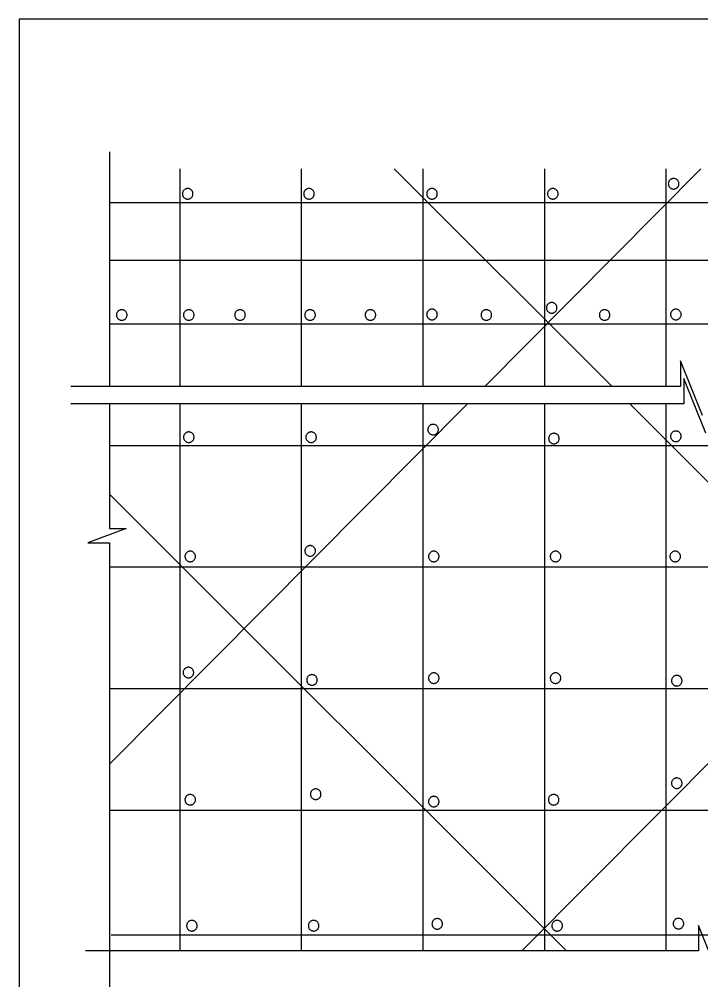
# Model space of a CAD drawing. Header units: metres. Extents: x 0 to 420, y 0 to 297.
# Drawn here: x 0 to 140.5, y 99.2 to 297 of the extents above; entities that cross this region are included whole.
import ezdxf

# ---------------------------------------------------------------- set-up
doc = ezdxf.new("R2010")
doc.units = ezdxf.units.M

msp = doc.modelspace()

# ---------------------------------------------------------------- linework, layer by layer
for p, q in [((420, 297), (0, 297)), ((0, 297), (0, 0)), ((18.59, 269.69), (18.59, 221.46)), ((33.04, 266.22), (33.04, 221.46)), ((58.05, 266.22), (58.05, 221.46)), ((122, 221.46), (77.19, 266.22)), ((83.06, 266.22), (83.06, 221.46)), ((95.82, 221.46), (140.3, 266.22)), ((108.07, 266.22), (108.07, 221.46)), ((133.08, 266.22), (133.08, 221.46)), ((18.59, 259.31), (242.05, 259.31)), ((18.59, 247.44), (242.05, 247.44)), ((18.59, 234.3), (242.05, 234.3)), ((136.08, 226.69), (136.08, 221.46)), ((140.63, 215.45), (136.08, 226.69)), ((141.32, 211.83), (136.76, 223.07)), ((136.76, 223.07), (136.76, 217.83)), ((136.08, 221.46), (10.63, 221.46)), ((136.76, 217.83), (10.63, 217.83)), ((18.59, 143.73), (92.22, 217.83)), ((18.59, 217.83), (18.59, 192.21)), ((33.04, 217.83), (33.04, 105.3)), ((58.05, 217.83), (58.05, 105.3)), ((83.06, 217.83), (83.06, 105.3)), ((108.07, 217.83), (108.07, 105.3)), ((238.46, 105.11), (125.63, 217.83)), ((133.08, 217.83), (133.08, 105.3)), ((103.43, 105.3), (215.04, 217.63)), ((18.59, 209.3), (242.05, 209.3)), ((112.66, 105.3), (18.59, 199.28)), ((22.01, 192.21), (14.13, 189.25)), ((18.59, 192.21), (22.01, 192.21)), ((14.13, 189.25), (18.59, 189.25)), ((18.59, 189.25), (18.59, 96.09)), ((18.59, 184.29), (242.05, 184.29)), ((18.59, 159.28), (242.05, 159.28)), ((18.59, 134.27), (242.05, 134.27)), ((144.32, 99.3), (139.76, 110.54)), ((139.76, 110.54), (139.76, 105.3)), ((18.94, 108.63), (242.39, 108.63)), ((139.76, 105.3), (13.63, 105.3))]:
    msp.add_line(p, q)
for points in [[(135.76, 263.15), (135.75, 263.25), (135.74, 263.36), (135.71, 263.46), (135.68, 263.56), (135.63, 263.66), (135.58, 263.75), (135.51, 263.84), (135.44, 263.91), (135.36, 263.99), (135.28, 264.05), (135.19, 264.1), (135.09, 264.15), (134.99, 264.19), (134.88, 264.21), (134.78, 264.23), (134.67, 264.23), (134.57, 264.23), (134.46, 264.21), (134.36, 264.19), (134.26, 264.15), (134.16, 264.1), (134.07, 264.05), (133.98, 263.99), (133.9, 263.91), (133.83, 263.84), (133.77, 263.75), (133.71, 263.66), (133.67, 263.56), (133.63, 263.46), (133.61, 263.36), (133.59, 263.25), (133.58, 263.15), (133.59, 263.04), (133.61, 262.93), (133.63, 262.83), (133.67, 262.73), (133.71, 262.63), (133.77, 262.54), (133.83, 262.46), (133.9, 262.38), (133.98, 262.3), (134.07, 262.24), (134.16, 262.19), (134.26, 262.14), (134.36, 262.1), (134.46, 262.08), (134.57, 262.06), (134.67, 262.06), (134.78, 262.06), (134.88, 262.08), (134.99, 262.1), (135.09, 262.14), (135.19, 262.19), (135.28, 262.24), (135.36, 262.3), (135.44, 262.38), (135.51, 262.46), (135.58, 262.54), (135.63, 262.63), (135.68, 262.73), (135.71, 262.83), (135.74, 262.93), (135.75, 263.04), (135.76, 263.15)], [(35.76, 261.08), (35.75, 261.18), (35.74, 261.29), (35.71, 261.39), (35.68, 261.49), (35.63, 261.59), (35.57, 261.68), (35.51, 261.77), (35.44, 261.84), (35.36, 261.92), (35.27, 261.98), (35.18, 262.04), (35.09, 262.08), (34.99, 262.12), (34.88, 262.14), (34.78, 262.16), (34.67, 262.16), (34.56, 262.16), (34.46, 262.14), (34.35, 262.12), (34.25, 262.08), (34.16, 262.04), (34.07, 261.98), (33.98, 261.92), (33.9, 261.84), (33.83, 261.77), (33.77, 261.68), (33.71, 261.59), (33.67, 261.49), (33.63, 261.39), (33.6, 261.29), (33.59, 261.18), (33.58, 261.08), (33.59, 260.97), (33.6, 260.86), (33.63, 260.76), (33.67, 260.66), (33.71, 260.56), (33.77, 260.47), (33.83, 260.39), (33.9, 260.31), (33.98, 260.23), (34.07, 260.17), (34.16, 260.12), (34.25, 260.07), (34.35, 260.03), (34.46, 260.01), (34.56, 259.99), (34.67, 259.99), (34.78, 259.99), (34.88, 260.01), (34.99, 260.03), (35.09, 260.07), (35.18, 260.12), (35.27, 260.17), (35.36, 260.23), (35.44, 260.31), (35.51, 260.39), (35.57, 260.47), (35.63, 260.56), (35.68, 260.66), (35.71, 260.76), (35.74, 260.86), (35.75, 260.97), (35.76, 261.08)], [(60.72, 261.08), (60.71, 261.18), (60.69, 261.29), (60.67, 261.39), (60.63, 261.49), (60.59, 261.59), (60.53, 261.68), (60.47, 261.77), (60.4, 261.84), (60.32, 261.92), (60.23, 261.98), (60.14, 262.04), (60.04, 262.08), (59.94, 262.12), (59.84, 262.14), (59.73, 262.16), (59.63, 262.16), (59.52, 262.16), (59.42, 262.14), (59.31, 262.12), (59.21, 262.08), (59.12, 262.04), (59.02, 261.98), (58.94, 261.92), (58.86, 261.84), (58.79, 261.77), (58.72, 261.68), (58.67, 261.59), (58.62, 261.49), (58.59, 261.39), (58.56, 261.29), (58.55, 261.18), (58.54, 261.08), (58.55, 260.97), (58.56, 260.86), (58.59, 260.76), (58.62, 260.66), (58.67, 260.56), (58.72, 260.47), (58.79, 260.39), (58.86, 260.31), (58.94, 260.23), (59.02, 260.17), (59.12, 260.12), (59.21, 260.07), (59.31, 260.03), (59.42, 260.01), (59.52, 259.99), (59.63, 259.99), (59.73, 259.99), (59.84, 260.01), (59.94, 260.03), (60.04, 260.07), (60.14, 260.12), (60.23, 260.17), (60.32, 260.23), (60.4, 260.31), (60.47, 260.39), (60.53, 260.47), (60.59, 260.56), (60.63, 260.66), (60.67, 260.76), (60.69, 260.86), (60.71, 260.97), (60.72, 261.08)], [(86.04, 261.08), (86.03, 261.18), (86.02, 261.29), (85.99, 261.39), (85.95, 261.49), (85.91, 261.59), (85.85, 261.68), (85.79, 261.77), (85.72, 261.84), (85.64, 261.92), (85.55, 261.98), (85.46, 262.04), (85.37, 262.08), (85.27, 262.12), (85.16, 262.14), (85.06, 262.16), (84.95, 262.16), (84.84, 262.16), (84.74, 262.14), (84.63, 262.12), (84.53, 262.08), (84.44, 262.04), (84.35, 261.98), (84.26, 261.92), (84.18, 261.84), (84.11, 261.77), (84.05, 261.68), (83.99, 261.59), (83.94, 261.49), (83.91, 261.39), (83.88, 261.29), (83.87, 261.18), (83.86, 261.08), (83.87, 260.97), (83.88, 260.86), (83.91, 260.76), (83.94, 260.66), (83.99, 260.56), (84.05, 260.47), (84.11, 260.39), (84.18, 260.31), (84.26, 260.23), (84.35, 260.17), (84.44, 260.12), (84.53, 260.07), (84.63, 260.03), (84.74, 260.01), (84.84, 259.99), (84.95, 259.99), (85.06, 259.99), (85.16, 260.01), (85.27, 260.03), (85.37, 260.07), (85.46, 260.12), (85.55, 260.17), (85.64, 260.23), (85.72, 260.31), (85.79, 260.39), (85.85, 260.47), (85.91, 260.56), (85.95, 260.66), (85.99, 260.76), (86.02, 260.86), (86.03, 260.97), (86.04, 261.08)], [(110.9, 261.08), (110.89, 261.18), (110.88, 261.29), (110.85, 261.39), (110.82, 261.49), (110.77, 261.59), (110.72, 261.68), (110.65, 261.77), (110.58, 261.84), (110.5, 261.92), (110.42, 261.98), (110.32, 262.04), (110.23, 262.08), (110.13, 262.12), (110.02, 262.14), (109.92, 262.16), (109.81, 262.16), (109.7, 262.16), (109.6, 262.14), (109.5, 262.12), (109.39, 262.08), (109.3, 262.04), (109.21, 261.98), (109.12, 261.92), (109.04, 261.84), (108.97, 261.77), (108.91, 261.68), (108.85, 261.59), (108.81, 261.49), (108.77, 261.39), (108.74, 261.29), (108.73, 261.18), (108.72, 261.08), (108.73, 260.97), (108.74, 260.86), (108.77, 260.76), (108.81, 260.66), (108.85, 260.56), (108.91, 260.47), (108.97, 260.39), (109.04, 260.31), (109.12, 260.23), (109.21, 260.17), (109.3, 260.12), (109.39, 260.07), (109.5, 260.03), (109.6, 260.01), (109.7, 259.99), (109.81, 259.99), (109.92, 259.99), (110.02, 260.01), (110.13, 260.03), (110.23, 260.07), (110.32, 260.12), (110.42, 260.17), (110.5, 260.23), (110.58, 260.31), (110.65, 260.39), (110.72, 260.47), (110.77, 260.56), (110.82, 260.66), (110.85, 260.76), (110.88, 260.86), (110.89, 260.97), (110.9, 261.08)], [(110.67, 237.62), (110.66, 237.73), (110.65, 237.83), (110.62, 237.94), (110.59, 238.04), (110.54, 238.13), (110.49, 238.23), (110.42, 238.31), (110.35, 238.39), (110.27, 238.46), (110.19, 238.53), (110.09, 238.58), (110, 238.63), (109.9, 238.66), (109.79, 238.69), (109.69, 238.7), (109.58, 238.71), (109.47, 238.7), (109.37, 238.69), (109.27, 238.66), (109.16, 238.63), (109.07, 238.58), (108.98, 238.53), (108.89, 238.46), (108.81, 238.39), (108.74, 238.31), (108.68, 238.23), (108.62, 238.13), (108.58, 238.04), (108.54, 237.94), (108.51, 237.83), (108.5, 237.73), (108.49, 237.62), (108.5, 237.51), (108.51, 237.41), (108.54, 237.31), (108.58, 237.2), (108.62, 237.11), (108.68, 237.02), (108.74, 236.93), (108.81, 236.85), (108.89, 236.78), (108.98, 236.72), (109.07, 236.66), (109.16, 236.62), (109.27, 236.58), (109.37, 236.55), (109.47, 236.54), (109.58, 236.53), (109.69, 236.54), (109.79, 236.55), (109.9, 236.58), (110, 236.62), (110.09, 236.66), (110.19, 236.72), (110.27, 236.78), (110.35, 236.85), (110.42, 236.93), (110.49, 237.02), (110.54, 237.11), (110.59, 237.2), (110.62, 237.31), (110.65, 237.41), (110.66, 237.51), (110.67, 237.62)], [(22.18, 236.15), (22.18, 236.25), (22.16, 236.36), (22.14, 236.46), (22.1, 236.56), (22.05, 236.66), (22, 236.75), (21.94, 236.84), (21.86, 236.91), (21.79, 236.99), (21.7, 237.05), (21.61, 237.1), (21.51, 237.15), (21.41, 237.19), (21.31, 237.21), (21.2, 237.23), (21.1, 237.23), (20.99, 237.23), (20.88, 237.21), (20.78, 237.19), (20.68, 237.15), (20.58, 237.1), (20.49, 237.05), (20.41, 236.99), (20.33, 236.91), (20.25, 236.84), (20.19, 236.75), (20.14, 236.66), (20.09, 236.56), (20.05, 236.46), (20.03, 236.36), (20.01, 236.25), (20.01, 236.15), (20.01, 236.04), (20.03, 235.93), (20.05, 235.83), (20.09, 235.73), (20.14, 235.63), (20.19, 235.54), (20.25, 235.45), (20.33, 235.38), (20.41, 235.3), (20.49, 235.24), (20.58, 235.19), (20.68, 235.14), (20.78, 235.1), (20.88, 235.08), (20.99, 235.06), (21.1, 235.06), (21.2, 235.06), (21.31, 235.08), (21.41, 235.1), (21.51, 235.14), (21.61, 235.19), (21.7, 235.24), (21.79, 235.3), (21.86, 235.38), (21.94, 235.45), (22, 235.54), (22.05, 235.63), (22.1, 235.73), (22.14, 235.83), (22.16, 235.93), (22.18, 236.04), (22.18, 236.15)], [(35.98, 236.15), (35.98, 236.25), (35.96, 236.36), (35.94, 236.46), (35.9, 236.56), (35.85, 236.66), (35.8, 236.75), (35.74, 236.84), (35.66, 236.91), (35.59, 236.99), (35.5, 237.05), (35.41, 237.1), (35.31, 237.15), (35.21, 237.19), (35.11, 237.21), (35, 237.23), (34.9, 237.23), (34.79, 237.23), (34.68, 237.21), (34.58, 237.19), (34.48, 237.15), (34.38, 237.1), (34.29, 237.05), (34.21, 236.99), (34.13, 236.91), (34.05, 236.84), (33.99, 236.75), (33.94, 236.66), (33.89, 236.56), (33.85, 236.46), (33.83, 236.36), (33.81, 236.25), (33.81, 236.15), (33.81, 236.04), (33.83, 235.93), (33.85, 235.83), (33.89, 235.73), (33.94, 235.63), (33.99, 235.54), (34.05, 235.45), (34.13, 235.38), (34.21, 235.3), (34.29, 235.24), (34.38, 235.19), (34.48, 235.14), (34.58, 235.1), (34.68, 235.08), (34.79, 235.06), (34.9, 235.06), (35, 235.06), (35.11, 235.08), (35.21, 235.1), (35.31, 235.14), (35.41, 235.19), (35.5, 235.24), (35.59, 235.3), (35.66, 235.38), (35.74, 235.45), (35.8, 235.54), (35.85, 235.63), (35.9, 235.73), (35.94, 235.83), (35.96, 235.93), (35.98, 236.04), (35.98, 236.15)], [(46.53, 236.15), (46.53, 236.25), (46.51, 236.36), (46.48, 236.46), (46.45, 236.56), (46.4, 236.66), (46.35, 236.75), (46.28, 236.84), (46.21, 236.91), (46.13, 236.99), (46.05, 237.05), (45.96, 237.1), (45.86, 237.15), (45.76, 237.19), (45.66, 237.21), (45.55, 237.23), (45.44, 237.23), (45.34, 237.23), (45.23, 237.21), (45.13, 237.19), (45.03, 237.15), (44.93, 237.1), (44.84, 237.05), (44.75, 236.99), (44.67, 236.91), (44.6, 236.84), (44.54, 236.75), (44.48, 236.66), (44.44, 236.56), (44.4, 236.46), (44.38, 236.36), (44.36, 236.25), (44.36, 236.15), (44.36, 236.04), (44.38, 235.93), (44.4, 235.83), (44.44, 235.73), (44.48, 235.63), (44.54, 235.54), (44.6, 235.45), (44.67, 235.38), (44.75, 235.3), (44.84, 235.24), (44.93, 235.19), (45.03, 235.14), (45.13, 235.1), (45.23, 235.08), (45.34, 235.06), (45.44, 235.06), (45.55, 235.06), (45.66, 235.08), (45.76, 235.1), (45.86, 235.14), (45.96, 235.19), (46.05, 235.24), (46.13, 235.3), (46.21, 235.38), (46.28, 235.45), (46.35, 235.54), (46.4, 235.63), (46.45, 235.73), (46.48, 235.83), (46.51, 235.93), (46.53, 236.04), (46.53, 236.15)], [(60.94, 236.15), (60.94, 236.25), (60.92, 236.36), (60.89, 236.46), (60.86, 236.56), (60.81, 236.66), (60.76, 236.75), (60.69, 236.84), (60.62, 236.91), (60.54, 236.99), (60.46, 237.05), (60.37, 237.1), (60.27, 237.15), (60.17, 237.19), (60.07, 237.21), (59.96, 237.23), (59.85, 237.23), (59.75, 237.23), (59.64, 237.21), (59.54, 237.19), (59.44, 237.15), (59.34, 237.1), (59.25, 237.05), (59.16, 236.99), (59.08, 236.91), (59.01, 236.84), (58.95, 236.75), (58.89, 236.66), (58.85, 236.56), (58.81, 236.46), (58.79, 236.36), (58.77, 236.25), (58.77, 236.15), (58.77, 236.04), (58.79, 235.93), (58.81, 235.83), (58.85, 235.73), (58.89, 235.63), (58.95, 235.54), (59.01, 235.45), (59.08, 235.38), (59.16, 235.3), (59.25, 235.24), (59.34, 235.19), (59.44, 235.14), (59.54, 235.1), (59.64, 235.08), (59.75, 235.06), (59.85, 235.06), (59.96, 235.06), (60.07, 235.08), (60.17, 235.1), (60.27, 235.14), (60.37, 235.19), (60.46, 235.24), (60.54, 235.3), (60.62, 235.38), (60.69, 235.45), (60.76, 235.54), (60.81, 235.63), (60.86, 235.73), (60.89, 235.83), (60.92, 235.93), (60.94, 236.04), (60.94, 236.15)], [(73.36, 236.15), (73.36, 236.25), (73.34, 236.36), (73.32, 236.46), (73.28, 236.56), (73.23, 236.66), (73.18, 236.75), (73.12, 236.84), (73.04, 236.91), (72.97, 236.99), (72.88, 237.05), (72.79, 237.1), (72.69, 237.15), (72.59, 237.19), (72.49, 237.21), (72.38, 237.23), (72.28, 237.23), (72.17, 237.23), (72.06, 237.21), (71.96, 237.19), (71.86, 237.15), (71.76, 237.1), (71.67, 237.05), (71.59, 236.99), (71.51, 236.91), (71.43, 236.84), (71.37, 236.75), (71.32, 236.66), (71.27, 236.56), (71.23, 236.46), (71.21, 236.36), (71.19, 236.25), (71.19, 236.15), (71.19, 236.04), (71.21, 235.93), (71.23, 235.83), (71.27, 235.73), (71.32, 235.63), (71.37, 235.54), (71.43, 235.45), (71.51, 235.38), (71.59, 235.3), (71.67, 235.24), (71.76, 235.19), (71.86, 235.14), (71.96, 235.1), (72.06, 235.08), (72.17, 235.06), (72.28, 235.06), (72.38, 235.06), (72.49, 235.08), (72.59, 235.1), (72.69, 235.14), (72.79, 235.19), (72.88, 235.24), (72.97, 235.3), (73.04, 235.38), (73.12, 235.45), (73.18, 235.54), (73.23, 235.63), (73.28, 235.73), (73.32, 235.83), (73.34, 235.93), (73.36, 236.04), (73.36, 236.15)], [(86.04, 236.24), (86.03, 236.35), (86.02, 236.45), (85.99, 236.56), (85.95, 236.66), (85.91, 236.75), (85.85, 236.85), (85.79, 236.93), (85.72, 237.01), (85.64, 237.08), (85.55, 237.15), (85.46, 237.2), (85.37, 237.25), (85.27, 237.28), (85.16, 237.31), (85.06, 237.32), (84.95, 237.33), (84.84, 237.32), (84.74, 237.31), (84.63, 237.28), (84.53, 237.25), (84.44, 237.2), (84.35, 237.15), (84.26, 237.08), (84.18, 237.01), (84.11, 236.93), (84.05, 236.85), (83.99, 236.75), (83.94, 236.66), (83.91, 236.56), (83.88, 236.45), (83.87, 236.35), (83.86, 236.24), (83.87, 236.13), (83.88, 236.03), (83.91, 235.93), (83.94, 235.83), (83.99, 235.73), (84.05, 235.64), (84.11, 235.55), (84.18, 235.47), (84.26, 235.4), (84.35, 235.34), (84.44, 235.28), (84.53, 235.24), (84.63, 235.2), (84.74, 235.17), (84.84, 235.16), (84.95, 235.15), (85.06, 235.16), (85.16, 235.17), (85.27, 235.2), (85.37, 235.24), (85.46, 235.28), (85.55, 235.34), (85.64, 235.4), (85.72, 235.47), (85.79, 235.55), (85.85, 235.64), (85.91, 235.73), (85.95, 235.83), (85.99, 235.93), (86.02, 236.03), (86.03, 236.13), (86.04, 236.24)], [(97.21, 236.15), (97.21, 236.25), (97.19, 236.36), (97.17, 236.46), (97.13, 236.56), (97.09, 236.66), (97.03, 236.75), (96.97, 236.84), (96.9, 236.91), (96.82, 236.99), (96.73, 237.05), (96.64, 237.1), (96.54, 237.15), (96.44, 237.19), (96.34, 237.21), (96.23, 237.23), (96.13, 237.23), (96.02, 237.23), (95.91, 237.21), (95.81, 237.19), (95.71, 237.15), (95.61, 237.1), (95.52, 237.05), (95.44, 236.99), (95.36, 236.91), (95.29, 236.84), (95.22, 236.75), (95.17, 236.66), (95.12, 236.56), (95.09, 236.46), (95.06, 236.36), (95.04, 236.25), (95.04, 236.15), (95.04, 236.04), (95.06, 235.93), (95.09, 235.83), (95.12, 235.73), (95.17, 235.63), (95.22, 235.54), (95.29, 235.45), (95.36, 235.38), (95.44, 235.3), (95.52, 235.24), (95.61, 235.19), (95.71, 235.14), (95.81, 235.1), (95.91, 235.08), (96.02, 235.06), (96.13, 235.06), (96.23, 235.06), (96.34, 235.08), (96.44, 235.1), (96.54, 235.14), (96.64, 235.19), (96.73, 235.24), (96.82, 235.3), (96.9, 235.38), (96.97, 235.45), (97.03, 235.54), (97.09, 235.63), (97.13, 235.73), (97.17, 235.83), (97.19, 235.93), (97.21, 236.04), (97.21, 236.15)], [(121.56, 236.15), (121.56, 236.25), (121.54, 236.36), (121.51, 236.46), (121.48, 236.56), (121.43, 236.66), (121.38, 236.75), (121.31, 236.84), (121.24, 236.91), (121.16, 236.99), (121.08, 237.05), (120.99, 237.1), (120.89, 237.15), (120.79, 237.19), (120.69, 237.21), (120.58, 237.23), (120.47, 237.23), (120.37, 237.23), (120.26, 237.21), (120.16, 237.19), (120.06, 237.15), (119.96, 237.1), (119.87, 237.05), (119.78, 236.99), (119.7, 236.91), (119.63, 236.84), (119.57, 236.75), (119.51, 236.66), (119.47, 236.56), (119.43, 236.46), (119.41, 236.36), (119.39, 236.25), (119.39, 236.15), (119.39, 236.04), (119.41, 235.93), (119.43, 235.83), (119.47, 235.73), (119.51, 235.63), (119.57, 235.54), (119.63, 235.45), (119.7, 235.38), (119.78, 235.3), (119.87, 235.24), (119.96, 235.19), (120.06, 235.14), (120.16, 235.1), (120.26, 235.08), (120.37, 235.06), (120.47, 235.06), (120.58, 235.06), (120.69, 235.08), (120.79, 235.1), (120.89, 235.14), (120.99, 235.19), (121.08, 235.24), (121.16, 235.3), (121.24, 235.38), (121.31, 235.45), (121.38, 235.54), (121.43, 235.63), (121.48, 235.73), (121.51, 235.83), (121.54, 235.93), (121.56, 236.04), (121.56, 236.15)], [(136.22, 236.24), (136.22, 236.35), (136.2, 236.45), (136.17, 236.56), (136.14, 236.66), (136.09, 236.75), (136.04, 236.85), (135.97, 236.93), (135.9, 237.01), (135.82, 237.08), (135.74, 237.15), (135.65, 237.2), (135.55, 237.25), (135.45, 237.28), (135.34, 237.31), (135.24, 237.32), (135.13, 237.33), (135.03, 237.32), (134.92, 237.31), (134.82, 237.28), (134.72, 237.25), (134.62, 237.2), (134.53, 237.15), (134.44, 237.08), (134.36, 237.01), (134.29, 236.93), (134.23, 236.85), (134.17, 236.75), (134.13, 236.66), (134.09, 236.56), (134.07, 236.45), (134.05, 236.35), (134.05, 236.24), (134.05, 236.13), (134.07, 236.03), (134.09, 235.93), (134.13, 235.83), (134.17, 235.73), (134.23, 235.64), (134.29, 235.55), (134.36, 235.47), (134.44, 235.4), (134.53, 235.34), (134.62, 235.28), (134.72, 235.24), (134.82, 235.2), (134.92, 235.17), (135.03, 235.16), (135.13, 235.15), (135.24, 235.16), (135.34, 235.17), (135.45, 235.2), (135.55, 235.24), (135.65, 235.28), (135.74, 235.34), (135.82, 235.4), (135.9, 235.47), (135.97, 235.55), (136.04, 235.64), (136.09, 235.73), (136.14, 235.83), (136.17, 235.93), (136.2, 236.03), (136.22, 236.13), (136.22, 236.24)], [(35.98, 210.99), (35.98, 211.1), (35.96, 211.2), (35.94, 211.31), (35.9, 211.41), (35.85, 211.5), (35.8, 211.59), (35.74, 211.68), (35.66, 211.76), (35.59, 211.83), (35.5, 211.89), (35.41, 211.95), (35.31, 211.99), (35.21, 212.03), (35.11, 212.06), (35, 212.07), (34.9, 212.08), (34.79, 212.07), (34.68, 212.06), (34.58, 212.03), (34.48, 211.99), (34.38, 211.95), (34.29, 211.89), (34.21, 211.83), (34.13, 211.76), (34.05, 211.68), (33.99, 211.59), (33.94, 211.5), (33.89, 211.41), (33.85, 211.31), (33.83, 211.2), (33.81, 211.1), (33.81, 210.99), (33.81, 210.88), (33.83, 210.78), (33.85, 210.67), (33.89, 210.57), (33.94, 210.48), (33.99, 210.39), (34.05, 210.3), (34.13, 210.22), (34.21, 210.15), (34.29, 210.09), (34.38, 210.03), (34.48, 209.98), (34.58, 209.95), (34.68, 209.92), (34.79, 209.91), (34.9, 209.9), (35, 209.91), (35.11, 209.92), (35.21, 209.95), (35.31, 209.98), (35.41, 210.03), (35.5, 210.09), (35.59, 210.15), (35.66, 210.22), (35.74, 210.3), (35.8, 210.39), (35.85, 210.48), (35.9, 210.57), (35.94, 210.67), (35.96, 210.78), (35.98, 210.88), (35.98, 210.99)], [(61.17, 210.99), (61.16, 211.1), (61.14, 211.2), (61.12, 211.31), (61.08, 211.41), (61.04, 211.5), (60.98, 211.59), (60.92, 211.68), (60.85, 211.76), (60.77, 211.83), (60.68, 211.89), (60.59, 211.95), (60.49, 211.99), (60.39, 212.03), (60.29, 212.06), (60.18, 212.07), (60.08, 212.08), (59.97, 212.07), (59.87, 212.06), (59.76, 212.03), (59.66, 211.99), (59.56, 211.95), (59.47, 211.89), (59.39, 211.83), (59.31, 211.76), (59.24, 211.68), (59.17, 211.59), (59.12, 211.5), (59.07, 211.41), (59.04, 211.31), (59.01, 211.2), (59, 211.1), (58.99, 210.99), (59, 210.88), (59.01, 210.78), (59.04, 210.67), (59.07, 210.57), (59.12, 210.48), (59.17, 210.39), (59.24, 210.3), (59.31, 210.22), (59.39, 210.15), (59.47, 210.09), (59.56, 210.03), (59.66, 209.98), (59.76, 209.95), (59.87, 209.92), (59.97, 209.91), (60.08, 209.9), (60.18, 209.91), (60.29, 209.92), (60.39, 209.95), (60.49, 209.98), (60.59, 210.03), (60.68, 210.09), (60.77, 210.15), (60.85, 210.22), (60.92, 210.3), (60.98, 210.39), (61.04, 210.48), (61.08, 210.57), (61.12, 210.67), (61.14, 210.78), (61.16, 210.88), (61.17, 210.99)], [(86.27, 212.56), (86.26, 212.66), (86.25, 212.77), (86.22, 212.87), (86.18, 212.97), (86.14, 213.07), (86.08, 213.16), (86.02, 213.25), (85.95, 213.33), (85.87, 213.4), (85.78, 213.46), (85.69, 213.52), (85.6, 213.56), (85.5, 213.6), (85.39, 213.62), (85.29, 213.64), (85.18, 213.64), (85.07, 213.64), (84.97, 213.62), (84.86, 213.6), (84.76, 213.56), (84.67, 213.52), (84.58, 213.46), (84.49, 213.4), (84.41, 213.33), (84.34, 213.25), (84.28, 213.16), (84.22, 213.07), (84.18, 212.97), (84.14, 212.87), (84.11, 212.77), (84.1, 212.66), (84.09, 212.56), (84.1, 212.45), (84.11, 212.34), (84.14, 212.24), (84.18, 212.14), (84.22, 212.04), (84.28, 211.95), (84.34, 211.87), (84.41, 211.79), (84.49, 211.72), (84.58, 211.65), (84.67, 211.6), (84.76, 211.55), (84.86, 211.52), (84.97, 211.49), (85.07, 211.47), (85.18, 211.47), (85.29, 211.47), (85.39, 211.49), (85.5, 211.52), (85.6, 211.55), (85.69, 211.6), (85.78, 211.65), (85.87, 211.72), (85.95, 211.79), (86.02, 211.87), (86.08, 211.95), (86.14, 212.04), (86.18, 212.14), (86.22, 212.24), (86.25, 212.34), (86.26, 212.45), (86.27, 212.56)], [(111.13, 210.72), (111.12, 210.82), (111.11, 210.93), (111.08, 211.03), (111.05, 211.13), (111, 211.23), (110.95, 211.32), (110.88, 211.41), (110.81, 211.49), (110.73, 211.56), (110.65, 211.62), (110.55, 211.68), (110.46, 211.72), (110.36, 211.76), (110.25, 211.78), (110.15, 211.8), (110.04, 211.8), (109.93, 211.8), (109.83, 211.78), (109.73, 211.76), (109.63, 211.72), (109.53, 211.68), (109.44, 211.62), (109.35, 211.56), (109.27, 211.49), (109.2, 211.41), (109.14, 211.32), (109.08, 211.23), (109.04, 211.13), (109, 211.03), (108.97, 210.93), (108.96, 210.82), (108.95, 210.72), (108.96, 210.61), (108.97, 210.5), (109, 210.4), (109.04, 210.3), (109.08, 210.2), (109.14, 210.11), (109.2, 210.03), (109.27, 209.95), (109.35, 209.88), (109.44, 209.81), (109.53, 209.76), (109.63, 209.71), (109.73, 209.68), (109.83, 209.65), (109.93, 209.63), (110.04, 209.63), (110.15, 209.63), (110.25, 209.65), (110.36, 209.68), (110.46, 209.71), (110.55, 209.76), (110.65, 209.81), (110.73, 209.88), (110.81, 209.95), (110.88, 210.03), (110.95, 210.11), (111, 210.2), (111.05, 210.3), (111.08, 210.4), (111.11, 210.5), (111.12, 210.61), (111.13, 210.72)], [(136.22, 211.18), (136.22, 211.28), (136.2, 211.39), (136.17, 211.49), (136.14, 211.59), (136.09, 211.69), (136.04, 211.78), (135.97, 211.87), (135.9, 211.95), (135.82, 212.02), (135.74, 212.08), (135.65, 212.14), (135.55, 212.18), (135.45, 212.22), (135.34, 212.24), (135.24, 212.26), (135.13, 212.26), (135.03, 212.26), (134.92, 212.24), (134.82, 212.22), (134.72, 212.18), (134.62, 212.14), (134.53, 212.08), (134.44, 212.02), (134.36, 211.95), (134.29, 211.87), (134.23, 211.78), (134.17, 211.69), (134.13, 211.59), (134.09, 211.49), (134.07, 211.39), (134.05, 211.28), (134.05, 211.18), (134.05, 211.07), (134.07, 210.96), (134.09, 210.86), (134.13, 210.76), (134.17, 210.66), (134.23, 210.57), (134.29, 210.49), (134.36, 210.41), (134.44, 210.34), (134.53, 210.27), (134.62, 210.22), (134.72, 210.17), (134.82, 210.14), (134.92, 210.11), (135.03, 210.09), (135.13, 210.09), (135.24, 210.09), (135.34, 210.11), (135.45, 210.14), (135.55, 210.17), (135.65, 210.22), (135.74, 210.27), (135.82, 210.34), (135.9, 210.41), (135.97, 210.49), (136.04, 210.57), (136.09, 210.66), (136.14, 210.76), (136.17, 210.86), (136.2, 210.96), (136.22, 211.07), (136.22, 211.18)], [(60.96, 187.6), (60.95, 187.7), (60.94, 187.81), (60.91, 187.91), (60.88, 188.01), (60.83, 188.11), (60.78, 188.2), (60.71, 188.29), (60.64, 188.37), (60.56, 188.44), (60.48, 188.5), (60.38, 188.56), (60.29, 188.6), (60.19, 188.64), (60.08, 188.66), (59.98, 188.68), (59.87, 188.69), (59.76, 188.68), (59.66, 188.66), (59.56, 188.64), (59.45, 188.6), (59.36, 188.56), (59.27, 188.5), (59.18, 188.44), (59.1, 188.37), (59.03, 188.29), (58.97, 188.2), (58.91, 188.11), (58.87, 188.01), (58.83, 187.91), (58.8, 187.81), (58.79, 187.7), (58.78, 187.6), (58.79, 187.49), (58.8, 187.39), (58.83, 187.28), (58.87, 187.18), (58.91, 187.08), (58.97, 186.99), (59.03, 186.91), (59.1, 186.83), (59.18, 186.76), (59.27, 186.69), (59.36, 186.64), (59.45, 186.59), (59.56, 186.56), (59.66, 186.53), (59.76, 186.51), (59.87, 186.51), (59.98, 186.51), (60.08, 186.53), (60.19, 186.56), (60.29, 186.59), (60.38, 186.64), (60.48, 186.69), (60.56, 186.76), (60.64, 186.83), (60.71, 186.91), (60.78, 186.99), (60.83, 187.08), (60.88, 187.18), (60.91, 187.28), (60.94, 187.39), (60.95, 187.49), (60.96, 187.6)], [(36.28, 186.46), (36.28, 186.57), (36.26, 186.67), (36.23, 186.78), (36.2, 186.88), (36.15, 186.97), (36.1, 187.06), (36.03, 187.15), (35.96, 187.23), (35.88, 187.3), (35.8, 187.36), (35.71, 187.42), (35.61, 187.46), (35.51, 187.5), (35.41, 187.53), (35.3, 187.54), (35.19, 187.55), (35.09, 187.54), (34.98, 187.53), (34.88, 187.5), (34.78, 187.46), (34.68, 187.42), (34.59, 187.36), (34.5, 187.3), (34.42, 187.23), (34.35, 187.15), (34.29, 187.06), (34.23, 186.97), (34.19, 186.88), (34.15, 186.78), (34.13, 186.67), (34.11, 186.57), (34.11, 186.46), (34.11, 186.35), (34.13, 186.25), (34.15, 186.14), (34.19, 186.04), (34.23, 185.95), (34.29, 185.86), (34.35, 185.77), (34.42, 185.69), (34.5, 185.62), (34.59, 185.56), (34.68, 185.5), (34.78, 185.45), (34.88, 185.42), (34.98, 185.39), (35.09, 185.38), (35.19, 185.37), (35.3, 185.38), (35.41, 185.39), (35.51, 185.42), (35.61, 185.45), (35.71, 185.5), (35.8, 185.56), (35.88, 185.62), (35.96, 185.69), (36.03, 185.77), (36.1, 185.86), (36.15, 185.95), (36.2, 186.04), (36.23, 186.14), (36.26, 186.25), (36.28, 186.35), (36.28, 186.46)], [(86.4, 186.46), (86.39, 186.57), (86.37, 186.67), (86.35, 186.78), (86.31, 186.88), (86.27, 186.97), (86.21, 187.06), (86.15, 187.15), (86.08, 187.23), (86, 187.3), (85.91, 187.36), (85.82, 187.42), (85.72, 187.46), (85.62, 187.5), (85.52, 187.53), (85.41, 187.54), (85.31, 187.55), (85.2, 187.54), (85.1, 187.53), (84.99, 187.5), (84.89, 187.46), (84.8, 187.42), (84.7, 187.36), (84.62, 187.3), (84.54, 187.23), (84.47, 187.15), (84.4, 187.06), (84.35, 186.97), (84.3, 186.88), (84.27, 186.78), (84.24, 186.67), (84.23, 186.57), (84.22, 186.46), (84.23, 186.35), (84.24, 186.25), (84.27, 186.14), (84.3, 186.04), (84.35, 185.95), (84.4, 185.86), (84.47, 185.77), (84.54, 185.69), (84.62, 185.62), (84.7, 185.56), (84.8, 185.5), (84.89, 185.45), (84.99, 185.42), (85.1, 185.39), (85.2, 185.38), (85.31, 185.37), (85.41, 185.38), (85.52, 185.39), (85.62, 185.42), (85.72, 185.45), (85.82, 185.5), (85.91, 185.56), (86, 185.62), (86.08, 185.69), (86.15, 185.77), (86.21, 185.86), (86.27, 185.95), (86.31, 186.04), (86.35, 186.14), (86.37, 186.25), (86.39, 186.35), (86.4, 186.46)], [(111.45, 186.46), (111.45, 186.57), (111.43, 186.67), (111.41, 186.78), (111.37, 186.88), (111.32, 186.97), (111.27, 187.06), (111.21, 187.15), (111.13, 187.23), (111.06, 187.3), (110.97, 187.36), (110.88, 187.42), (110.78, 187.46), (110.68, 187.5), (110.58, 187.53), (110.47, 187.54), (110.36, 187.55), (110.26, 187.54), (110.15, 187.53), (110.05, 187.5), (109.95, 187.46), (109.85, 187.42), (109.76, 187.36), (109.67, 187.3), (109.6, 187.23), (109.52, 187.15), (109.46, 187.06), (109.41, 186.97), (109.36, 186.88), (109.32, 186.78), (109.3, 186.67), (109.28, 186.57), (109.28, 186.46), (109.28, 186.35), (109.3, 186.25), (109.32, 186.14), (109.36, 186.04), (109.41, 185.95), (109.46, 185.86), (109.52, 185.77), (109.6, 185.69), (109.67, 185.62), (109.76, 185.56), (109.85, 185.5), (109.95, 185.45), (110.05, 185.42), (110.15, 185.39), (110.26, 185.38), (110.36, 185.37), (110.47, 185.38), (110.58, 185.39), (110.68, 185.42), (110.78, 185.45), (110.88, 185.5), (110.97, 185.56), (111.06, 185.62), (111.13, 185.69), (111.21, 185.77), (111.27, 185.86), (111.32, 185.95), (111.37, 186.04), (111.41, 186.14), (111.43, 186.25), (111.45, 186.35), (111.45, 186.46)], [(136.09, 186.46), (136.08, 186.57), (136.07, 186.67), (136.04, 186.78), (136, 186.88), (135.96, 186.97), (135.9, 187.06), (135.84, 187.15), (135.77, 187.23), (135.69, 187.3), (135.6, 187.36), (135.51, 187.42), (135.42, 187.46), (135.32, 187.5), (135.21, 187.53), (135.11, 187.54), (135, 187.55), (134.89, 187.54), (134.79, 187.53), (134.68, 187.5), (134.58, 187.46), (134.49, 187.42), (134.4, 187.36), (134.31, 187.3), (134.23, 187.23), (134.16, 187.15), (134.1, 187.06), (134.04, 186.97), (133.99, 186.88), (133.96, 186.78), (133.93, 186.67), (133.92, 186.57), (133.91, 186.46), (133.92, 186.35), (133.93, 186.25), (133.96, 186.14), (133.99, 186.04), (134.04, 185.95), (134.1, 185.86), (134.16, 185.77), (134.23, 185.69), (134.31, 185.62), (134.4, 185.56), (134.49, 185.5), (134.58, 185.45), (134.68, 185.42), (134.79, 185.39), (134.89, 185.38), (135, 185.37), (135.11, 185.38), (135.21, 185.39), (135.32, 185.42), (135.42, 185.45), (135.51, 185.5), (135.6, 185.56), (135.69, 185.62), (135.77, 185.69), (135.84, 185.77), (135.9, 185.86), (135.96, 185.95), (136, 186.04), (136.04, 186.14), (136.07, 186.25), (136.08, 186.35), (136.09, 186.46)], [(35.9, 162.57), (35.9, 162.67), (35.88, 162.78), (35.85, 162.88), (35.82, 162.98), (35.77, 163.08), (35.72, 163.17), (35.65, 163.26), (35.58, 163.34), (35.5, 163.41), (35.42, 163.47), (35.33, 163.53), (35.23, 163.57), (35.13, 163.61), (35.03, 163.63), (34.92, 163.65), (34.81, 163.65), (34.71, 163.65), (34.6, 163.63), (34.5, 163.61), (34.4, 163.57), (34.3, 163.53), (34.21, 163.47), (34.12, 163.41), (34.04, 163.34), (33.97, 163.26), (33.91, 163.17), (33.85, 163.08), (33.81, 162.98), (33.77, 162.88), (33.75, 162.78), (33.73, 162.67), (33.73, 162.57), (33.73, 162.46), (33.75, 162.35), (33.77, 162.25), (33.81, 162.15), (33.85, 162.05), (33.91, 161.96), (33.97, 161.88), (34.04, 161.8), (34.12, 161.73), (34.21, 161.66), (34.3, 161.61), (34.4, 161.56), (34.5, 161.53), (34.6, 161.5), (34.71, 161.48), (34.81, 161.48), (34.92, 161.48), (35.03, 161.5), (35.13, 161.53), (35.23, 161.56), (35.33, 161.61), (35.42, 161.66), (35.5, 161.73), (35.58, 161.8), (35.65, 161.88), (35.72, 161.96), (35.77, 162.05), (35.82, 162.15), (35.85, 162.25), (35.88, 162.35), (35.9, 162.46), (35.9, 162.57)], [(86.4, 161.43), (86.39, 161.54), (86.37, 161.64), (86.35, 161.75), (86.31, 161.85), (86.27, 161.94), (86.21, 162.03), (86.15, 162.12), (86.08, 162.2), (86, 162.27), (85.91, 162.33), (85.82, 162.39), (85.72, 162.43), (85.62, 162.47), (85.52, 162.5), (85.41, 162.51), (85.31, 162.52), (85.2, 162.51), (85.1, 162.5), (84.99, 162.47), (84.89, 162.43), (84.8, 162.39), (84.7, 162.33), (84.62, 162.27), (84.54, 162.2), (84.47, 162.12), (84.4, 162.03), (84.35, 161.94), (84.3, 161.85), (84.27, 161.75), (84.24, 161.64), (84.23, 161.54), (84.22, 161.43), (84.23, 161.32), (84.24, 161.22), (84.27, 161.11), (84.3, 161.01), (84.35, 160.92), (84.4, 160.83), (84.47, 160.74), (84.54, 160.66), (84.62, 160.59), (84.7, 160.53), (84.8, 160.47), (84.89, 160.42), (84.99, 160.39), (85.1, 160.36), (85.2, 160.35), (85.31, 160.34), (85.41, 160.35), (85.52, 160.36), (85.62, 160.39), (85.72, 160.42), (85.82, 160.47), (85.91, 160.53), (86, 160.59), (86.08, 160.66), (86.15, 160.74), (86.21, 160.83), (86.27, 160.92), (86.31, 161.01), (86.35, 161.11), (86.37, 161.22), (86.39, 161.32), (86.4, 161.43)], [(111.45, 161.43), (111.45, 161.54), (111.43, 161.64), (111.41, 161.75), (111.37, 161.85), (111.32, 161.94), (111.27, 162.03), (111.21, 162.12), (111.13, 162.2), (111.06, 162.27), (110.97, 162.33), (110.88, 162.39), (110.78, 162.43), (110.68, 162.47), (110.58, 162.5), (110.47, 162.51), (110.36, 162.52), (110.26, 162.51), (110.15, 162.5), (110.05, 162.47), (109.95, 162.43), (109.85, 162.39), (109.76, 162.33), (109.67, 162.27), (109.6, 162.2), (109.52, 162.12), (109.46, 162.03), (109.41, 161.94), (109.36, 161.85), (109.32, 161.75), (109.3, 161.64), (109.28, 161.54), (109.28, 161.43), (109.28, 161.32), (109.3, 161.22), (109.32, 161.11), (109.36, 161.01), (109.41, 160.92), (109.46, 160.83), (109.52, 160.74), (109.6, 160.66), (109.67, 160.59), (109.76, 160.53), (109.85, 160.47), (109.95, 160.42), (110.05, 160.39), (110.15, 160.36), (110.26, 160.35), (110.36, 160.34), (110.47, 160.35), (110.58, 160.36), (110.68, 160.39), (110.78, 160.42), (110.88, 160.47), (110.97, 160.53), (111.06, 160.59), (111.13, 160.66), (111.21, 160.74), (111.27, 160.83), (111.32, 160.92), (111.37, 161.01), (111.41, 161.11), (111.43, 161.22), (111.45, 161.32), (111.45, 161.43)], [(61.34, 161.05), (61.33, 161.16), (61.32, 161.26), (61.29, 161.37), (61.26, 161.47), (61.21, 161.56), (61.16, 161.65), (61.09, 161.74), (61.02, 161.82), (60.94, 161.89), (60.86, 161.95), (60.76, 162.01), (60.67, 162.06), (60.57, 162.09), (60.46, 162.12), (60.36, 162.13), (60.25, 162.14), (60.14, 162.13), (60.04, 162.12), (59.93, 162.09), (59.83, 162.06), (59.74, 162.01), (59.65, 161.95), (59.56, 161.89), (59.48, 161.82), (59.41, 161.74), (59.35, 161.65), (59.29, 161.56), (59.25, 161.47), (59.21, 161.37), (59.18, 161.26), (59.17, 161.16), (59.16, 161.05), (59.17, 160.94), (59.18, 160.84), (59.21, 160.73), (59.25, 160.63), (59.29, 160.54), (59.35, 160.45), (59.41, 160.36), (59.48, 160.28), (59.56, 160.21), (59.65, 160.15), (59.74, 160.09), (59.83, 160.05), (59.93, 160.01), (60.04, 159.98), (60.14, 159.97), (60.25, 159.96), (60.36, 159.97), (60.46, 159.98), (60.57, 160.01), (60.67, 160.05), (60.76, 160.09), (60.86, 160.15), (60.94, 160.21), (61.02, 160.28), (61.09, 160.36), (61.16, 160.45), (61.21, 160.54), (61.26, 160.63), (61.29, 160.73), (61.32, 160.84), (61.33, 160.94), (61.34, 161.05)], [(136.41, 160.89), (136.4, 161), (136.39, 161.1), (136.36, 161.21), (136.32, 161.31), (136.28, 161.41), (136.22, 161.5), (136.16, 161.58), (136.09, 161.66), (136.01, 161.73), (135.92, 161.8), (135.83, 161.85), (135.74, 161.9), (135.64, 161.93), (135.53, 161.96), (135.43, 161.98), (135.32, 161.98), (135.21, 161.98), (135.11, 161.96), (135, 161.93), (134.9, 161.9), (134.81, 161.85), (134.72, 161.8), (134.63, 161.73), (134.55, 161.66), (134.48, 161.58), (134.42, 161.5), (134.36, 161.41), (134.31, 161.31), (134.28, 161.21), (134.25, 161.1), (134.24, 161), (134.23, 160.89), (134.24, 160.79), (134.25, 160.68), (134.28, 160.58), (134.31, 160.48), (134.36, 160.38), (134.42, 160.29), (134.48, 160.2), (134.55, 160.12), (134.63, 160.05), (134.72, 159.99), (134.81, 159.93), (134.9, 159.89), (135, 159.85), (135.11, 159.83), (135.21, 159.81), (135.32, 159.8), (135.43, 159.81), (135.53, 159.83), (135.64, 159.85), (135.74, 159.89), (135.83, 159.93), (135.92, 159.99), (136.01, 160.05), (136.09, 160.12), (136.16, 160.2), (136.22, 160.29), (136.28, 160.38), (136.32, 160.48), (136.36, 160.58), (136.39, 160.68), (136.4, 160.79), (136.41, 160.89)], [(136.41, 139.8), (136.4, 139.91), (136.39, 140.01), (136.36, 140.12), (136.32, 140.22), (136.28, 140.31), (136.22, 140.4), (136.16, 140.49), (136.09, 140.57), (136.01, 140.64), (135.92, 140.7), (135.83, 140.76), (135.74, 140.8), (135.64, 140.84), (135.53, 140.87), (135.43, 140.88), (135.32, 140.89), (135.21, 140.88), (135.11, 140.87), (135, 140.84), (134.9, 140.8), (134.81, 140.76), (134.72, 140.7), (134.63, 140.64), (134.55, 140.57), (134.48, 140.49), (134.42, 140.4), (134.36, 140.31), (134.31, 140.22), (134.28, 140.12), (134.25, 140.01), (134.24, 139.91), (134.23, 139.8), (134.24, 139.69), (134.25, 139.59), (134.28, 139.48), (134.31, 139.38), (134.36, 139.29), (134.42, 139.2), (134.48, 139.11), (134.55, 139.03), (134.63, 138.96), (134.72, 138.9), (134.81, 138.84), (134.9, 138.79), (135, 138.76), (135.11, 138.73), (135.21, 138.72), (135.32, 138.71), (135.43, 138.72), (135.53, 138.73), (135.64, 138.76), (135.74, 138.79), (135.83, 138.84), (135.92, 138.9), (136.01, 138.96), (136.09, 139.03), (136.16, 139.11), (136.22, 139.2), (136.28, 139.29), (136.32, 139.38), (136.36, 139.48), (136.39, 139.59), (136.4, 139.69), (136.41, 139.8)], [(62.1, 137.54), (62.09, 137.64), (62.08, 137.75), (62.05, 137.85), (62.01, 137.95), (61.97, 138.05), (61.91, 138.14), (61.85, 138.23), (61.78, 138.31), (61.7, 138.38), (61.61, 138.44), (61.52, 138.5), (61.43, 138.54), (61.33, 138.58), (61.22, 138.6), (61.12, 138.62), (61.01, 138.62), (60.9, 138.62), (60.8, 138.6), (60.69, 138.58), (60.59, 138.54), (60.5, 138.5), (60.41, 138.44), (60.32, 138.38), (60.24, 138.31), (60.17, 138.23), (60.11, 138.14), (60.05, 138.05), (60.01, 137.95), (59.97, 137.85), (59.94, 137.75), (59.93, 137.64), (59.92, 137.54), (59.93, 137.43), (59.94, 137.32), (59.97, 137.22), (60.01, 137.12), (60.05, 137.02), (60.11, 136.93), (60.17, 136.85), (60.24, 136.77), (60.32, 136.7), (60.41, 136.63), (60.5, 136.58), (60.59, 136.53), (60.69, 136.5), (60.8, 136.47), (60.9, 136.45), (61.01, 136.45), (61.12, 136.45), (61.22, 136.47), (61.33, 136.5), (61.43, 136.53), (61.52, 136.58), (61.61, 136.63), (61.7, 136.7), (61.78, 136.77), (61.85, 136.85), (61.91, 136.93), (61.97, 137.02), (62.01, 137.12), (62.05, 137.22), (62.08, 137.32), (62.09, 137.43), (62.1, 137.54)], [(36.28, 136.4), (36.28, 136.51), (36.26, 136.61), (36.23, 136.72), (36.2, 136.82), (36.15, 136.91), (36.1, 137), (36.03, 137.09), (35.96, 137.17), (35.88, 137.24), (35.8, 137.3), (35.71, 137.36), (35.61, 137.4), (35.51, 137.44), (35.41, 137.47), (35.3, 137.48), (35.19, 137.49), (35.09, 137.48), (34.98, 137.47), (34.88, 137.44), (34.78, 137.4), (34.68, 137.36), (34.59, 137.3), (34.5, 137.24), (34.42, 137.17), (34.35, 137.09), (34.29, 137), (34.23, 136.91), (34.19, 136.82), (34.15, 136.72), (34.13, 136.61), (34.11, 136.51), (34.11, 136.4), (34.11, 136.29), (34.13, 136.19), (34.15, 136.08), (34.19, 135.98), (34.23, 135.89), (34.29, 135.79), (34.35, 135.71), (34.42, 135.63), (34.5, 135.56), (34.59, 135.49), (34.68, 135.44), (34.78, 135.39), (34.88, 135.36), (34.98, 135.33), (35.09, 135.32), (35.19, 135.31), (35.3, 135.32), (35.41, 135.33), (35.51, 135.36), (35.61, 135.39), (35.71, 135.44), (35.8, 135.49), (35.88, 135.56), (35.96, 135.63), (36.03, 135.71), (36.1, 135.79), (36.15, 135.89), (36.2, 135.98), (36.23, 136.08), (36.26, 136.19), (36.28, 136.29), (36.28, 136.4)], [(86.4, 136.02), (86.39, 136.13), (86.37, 136.23), (86.35, 136.34), (86.31, 136.44), (86.27, 136.53), (86.21, 136.62), (86.15, 136.71), (86.08, 136.79), (86, 136.86), (85.91, 136.92), (85.82, 136.98), (85.72, 137.02), (85.62, 137.06), (85.52, 137.09), (85.41, 137.1), (85.31, 137.11), (85.2, 137.1), (85.1, 137.09), (84.99, 137.06), (84.89, 137.02), (84.8, 136.98), (84.7, 136.92), (84.62, 136.86), (84.54, 136.79), (84.47, 136.71), (84.4, 136.62), (84.35, 136.53), (84.3, 136.44), (84.27, 136.34), (84.24, 136.23), (84.23, 136.13), (84.22, 136.02), (84.23, 135.91), (84.24, 135.81), (84.27, 135.7), (84.3, 135.6), (84.35, 135.51), (84.4, 135.42), (84.47, 135.33), (84.54, 135.25), (84.62, 135.18), (84.7, 135.12), (84.8, 135.06), (84.89, 135.02), (84.99, 134.98), (85.1, 134.95), (85.2, 134.94), (85.31, 134.93), (85.41, 134.94), (85.52, 134.95), (85.62, 134.98), (85.72, 135.02), (85.82, 135.06), (85.91, 135.12), (86, 135.18), (86.08, 135.25), (86.15, 135.33), (86.21, 135.42), (86.27, 135.51), (86.31, 135.6), (86.35, 135.7), (86.37, 135.81), (86.39, 135.91), (86.4, 136.02)], [(111.07, 136.4), (111.07, 136.51), (111.05, 136.61), (111.03, 136.72), (110.99, 136.82), (110.94, 136.91), (110.89, 137), (110.83, 137.09), (110.75, 137.17), (110.68, 137.24), (110.59, 137.3), (110.5, 137.36), (110.4, 137.4), (110.3, 137.44), (110.2, 137.47), (110.09, 137.48), (109.99, 137.49), (109.88, 137.48), (109.77, 137.47), (109.67, 137.44), (109.57, 137.4), (109.47, 137.36), (109.38, 137.3), (109.3, 137.24), (109.22, 137.17), (109.14, 137.09), (109.08, 137), (109.03, 136.91), (108.98, 136.82), (108.94, 136.72), (108.92, 136.61), (108.9, 136.51), (108.9, 136.4), (108.9, 136.29), (108.92, 136.19), (108.94, 136.08), (108.98, 135.98), (109.03, 135.89), (109.08, 135.79), (109.14, 135.71), (109.22, 135.63), (109.3, 135.56), (109.38, 135.49), (109.47, 135.44), (109.57, 135.39), (109.67, 135.36), (109.77, 135.33), (109.88, 135.32), (109.99, 135.31), (110.09, 135.32), (110.2, 135.33), (110.3, 135.36), (110.4, 135.39), (110.5, 135.44), (110.59, 135.49), (110.68, 135.56), (110.75, 135.63), (110.83, 135.71), (110.89, 135.79), (110.94, 135.89), (110.99, 135.98), (111.03, 136.08), (111.05, 136.19), (111.07, 136.29), (111.07, 136.4)], [(36.62, 110.48), (36.62, 110.58), (36.6, 110.69), (36.58, 110.79), (36.54, 110.89), (36.49, 110.99), (36.44, 111.08), (36.38, 111.17), (36.3, 111.25), (36.23, 111.32), (36.14, 111.38), (36.05, 111.44), (35.95, 111.48), (35.85, 111.52), (35.75, 111.54), (35.64, 111.56), (35.54, 111.56), (35.43, 111.56), (35.32, 111.54), (35.22, 111.52), (35.12, 111.48), (35.02, 111.44), (34.93, 111.38), (34.85, 111.32), (34.77, 111.25), (34.69, 111.17), (34.63, 111.08), (34.58, 110.99), (34.53, 110.89), (34.49, 110.79), (34.47, 110.69), (34.45, 110.58), (34.45, 110.48), (34.45, 110.37), (34.47, 110.26), (34.49, 110.16), (34.53, 110.06), (34.58, 109.96), (34.63, 109.87), (34.69, 109.79), (34.77, 109.71), (34.85, 109.64), (34.93, 109.57), (35.02, 109.52), (35.12, 109.47), (35.22, 109.44), (35.32, 109.41), (35.43, 109.39), (35.54, 109.39), (35.64, 109.39), (35.75, 109.41), (35.85, 109.44), (35.95, 109.47), (36.05, 109.52), (36.14, 109.57), (36.23, 109.64), (36.3, 109.71), (36.38, 109.79), (36.44, 109.87), (36.49, 109.96), (36.54, 110.06), (36.58, 110.16), (36.6, 110.26), (36.62, 110.37), (36.62, 110.48)], [(61.68, 110.48), (61.67, 110.58), (61.66, 110.69), (61.63, 110.79), (61.6, 110.89), (61.55, 110.99), (61.5, 111.08), (61.43, 111.17), (61.36, 111.25), (61.28, 111.32), (61.2, 111.38), (61.11, 111.44), (61.01, 111.48), (60.91, 111.52), (60.8, 111.54), (60.7, 111.56), (60.59, 111.56), (60.49, 111.56), (60.38, 111.54), (60.28, 111.52), (60.18, 111.48), (60.08, 111.44), (59.99, 111.38), (59.9, 111.32), (59.82, 111.25), (59.75, 111.17), (59.69, 111.08), (59.63, 110.99), (59.59, 110.89), (59.55, 110.79), (59.53, 110.69), (59.51, 110.58), (59.5, 110.48), (59.51, 110.37), (59.53, 110.26), (59.55, 110.16), (59.59, 110.06), (59.63, 109.96), (59.69, 109.87), (59.75, 109.79), (59.82, 109.71), (59.9, 109.64), (59.99, 109.57), (60.08, 109.52), (60.18, 109.47), (60.28, 109.44), (60.38, 109.41), (60.49, 109.39), (60.59, 109.39), (60.7, 109.39), (60.8, 109.41), (60.91, 109.44), (61.01, 109.47), (61.11, 109.52), (61.2, 109.57), (61.28, 109.64), (61.36, 109.71), (61.43, 109.79), (61.5, 109.87), (61.55, 109.96), (61.6, 110.06), (61.63, 110.16), (61.66, 110.26), (61.67, 110.37), (61.68, 110.48)], [(87.12, 110.86), (87.11, 110.96), (87.1, 111.07), (87.07, 111.17), (87.03, 111.27), (86.99, 111.37), (86.93, 111.46), (86.87, 111.55), (86.8, 111.62), (86.72, 111.7), (86.63, 111.76), (86.54, 111.81), (86.45, 111.86), (86.34, 111.9), (86.24, 111.92), (86.14, 111.94), (86.03, 111.94), (85.92, 111.94), (85.82, 111.92), (85.71, 111.9), (85.61, 111.86), (85.52, 111.81), (85.42, 111.76), (85.34, 111.7), (85.26, 111.62), (85.19, 111.55), (85.12, 111.46), (85.07, 111.37), (85.02, 111.27), (84.99, 111.17), (84.96, 111.07), (84.95, 110.96), (84.94, 110.86), (84.95, 110.75), (84.96, 110.64), (84.99, 110.54), (85.02, 110.44), (85.07, 110.34), (85.12, 110.25), (85.19, 110.17), (85.26, 110.09), (85.34, 110.01), (85.42, 109.95), (85.52, 109.9), (85.61, 109.85), (85.71, 109.81), (85.82, 109.79), (85.92, 109.77), (86.03, 109.77), (86.14, 109.77), (86.24, 109.79), (86.34, 109.81), (86.45, 109.85), (86.54, 109.9), (86.63, 109.95), (86.72, 110.01), (86.8, 110.09), (86.87, 110.17), (86.93, 110.25), (86.99, 110.34), (87.03, 110.44), (87.07, 110.54), (87.1, 110.64), (87.11, 110.75), (87.12, 110.86)], [(111.79, 110.48), (111.79, 110.58), (111.77, 110.69), (111.75, 110.79), (111.71, 110.89), (111.67, 110.99), (111.61, 111.08), (111.55, 111.17), (111.48, 111.25), (111.4, 111.32), (111.31, 111.38), (111.22, 111.44), (111.12, 111.48), (111.02, 111.52), (110.92, 111.54), (110.81, 111.56), (110.71, 111.56), (110.6, 111.56), (110.49, 111.54), (110.39, 111.52), (110.29, 111.48), (110.19, 111.44), (110.1, 111.38), (110.02, 111.32), (109.94, 111.25), (109.87, 111.17), (109.8, 111.08), (109.75, 110.99), (109.7, 110.89), (109.67, 110.79), (109.64, 110.69), (109.62, 110.58), (109.62, 110.48), (109.62, 110.37), (109.64, 110.26), (109.67, 110.16), (109.7, 110.06), (109.75, 109.96), (109.8, 109.87), (109.87, 109.79), (109.94, 109.71), (110.02, 109.64), (110.1, 109.57), (110.19, 109.52), (110.29, 109.47), (110.39, 109.44), (110.49, 109.41), (110.6, 109.39), (110.71, 109.39), (110.81, 109.39), (110.92, 109.41), (111.02, 109.44), (111.12, 109.47), (111.22, 109.52), (111.31, 109.57), (111.4, 109.64), (111.48, 109.71), (111.55, 109.79), (111.61, 109.87), (111.67, 109.96), (111.71, 110.06), (111.75, 110.16), (111.77, 110.26), (111.79, 110.37), (111.79, 110.48)], [(136.75, 110.91), (136.74, 111.01), (136.73, 111.12), (136.7, 111.22), (136.67, 111.32), (136.62, 111.42), (136.57, 111.51), (136.5, 111.6), (136.43, 111.68), (136.35, 111.75), (136.27, 111.81), (136.17, 111.87), (136.08, 111.91), (135.98, 111.95), (135.87, 111.97), (135.77, 111.99), (135.66, 111.99), (135.55, 111.99), (135.45, 111.97), (135.35, 111.95), (135.25, 111.91), (135.15, 111.87), (135.06, 111.81), (134.97, 111.75), (134.89, 111.68), (134.82, 111.6), (134.76, 111.51), (134.7, 111.42), (134.66, 111.32), (134.62, 111.22), (134.59, 111.12), (134.58, 111.01), (134.57, 110.91), (134.58, 110.8), (134.59, 110.69), (134.62, 110.59), (134.66, 110.49), (134.7, 110.39), (134.76, 110.3), (134.82, 110.22), (134.89, 110.14), (134.97, 110.07), (135.06, 110), (135.15, 109.95), (135.25, 109.9), (135.35, 109.87), (135.45, 109.84), (135.55, 109.82), (135.66, 109.82), (135.77, 109.82), (135.87, 109.84), (135.98, 109.87), (136.08, 109.9), (136.17, 109.95), (136.27, 110), (136.35, 110.07), (136.43, 110.14), (136.5, 110.22), (136.57, 110.3), (136.62, 110.39), (136.67, 110.49), (136.7, 110.59), (136.73, 110.69), (136.74, 110.8), (136.75, 110.91)]]:
    msp.add_lwpolyline(points)

doc.saveas('drawing.dxf')
